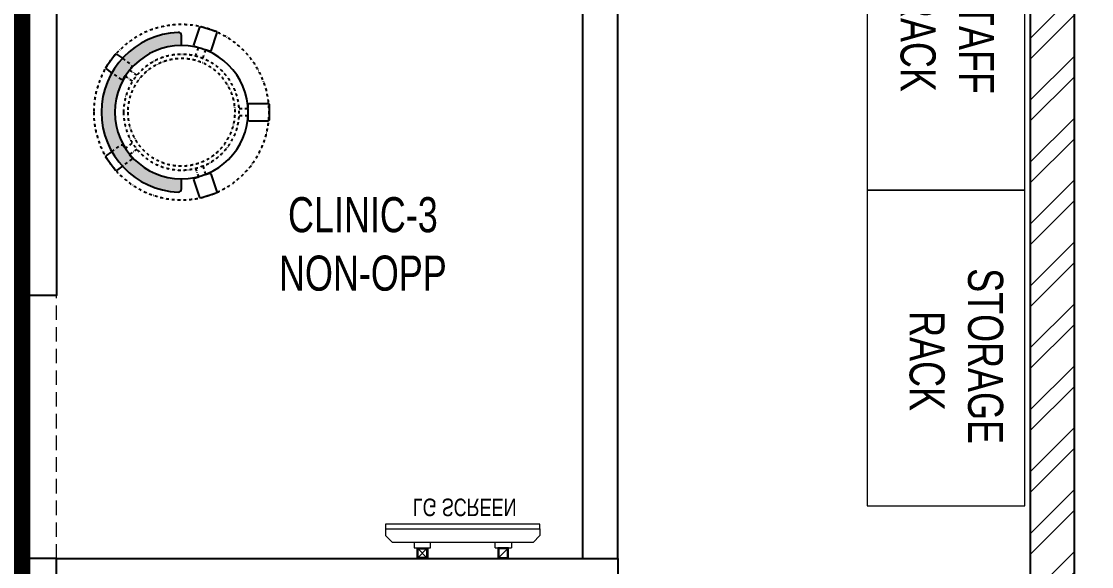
# Model space of a CAD drawing. Header units: feet. Extents: x 2845063 to 2853661, y -5473857 to -5445633.
# Drawn here: x 2847784 to 2850835, y -5454595 to -5453040 of the extents above; entities that cross this region are included whole.
import ezdxf

# ---------------------------------------------------------------- set-up
doc = ezdxf.new("R2010")
doc.units = ezdxf.units.FT
doc.header["$LTSCALE"] = 33
doc.header["$MEASUREMENT"] = 0
for name, pattern in [('a_p6_plan_L18$0$HIDDEN', [0.375, 0.25, -0.125]), ('ACAD_ISO03W100', [30, 12, -18]), ('DASHDOT2', [0.5, 0.25, -0.125, 0, -0.125])]:
    doc.linetypes.add(name, pattern=pattern)
doc.layers.add('A-WALL', color=1, linetype='Continuous')
for name, color, linetype, lineweight in [('Floor-Unit', 1, 'Continuous', 13), ('HATCH', 9, 'Continuous', 9), ('LENS-DIM', 252, 'Continuous', 5), ('LENS-FURNITURE', 13, 'Continuous', 9), ('LENS-PARTITION', 21, 'Continuous', 25), ('LENS-TEXT', 31, 'Continuous', 5), ('LENS_CURTAIN', 5, 'a_p6_plan_L18$0$HIDDEN', 9), ('LK-FF&E WALL', 1, 'Continuous', 9), ('LK-IT', 3, 'Continuous', 18), ('LK-TILES FINISH', 251, 'Continuous', 5), ('LN-ELEVATION-1', 81, 'Continuous', 25), ('LN-HATCH', 251, 'Continuous', 0), ('TV', 92, 'Continuous', 18)]:
    doc.layers.add(name, color=color, linetype=linetype, lineweight=lineweight)
doc.styles.add('LK TXT', font='GILC____.TTF', dxfattribs={"height": 100})
doc.styles.get("Standard").update_dxf_attribs({"font": 'GILC____.TTF'})

# ---------------------------------------------------------------- blocks, each defined once
blk = doc.blocks.new('A$C5049e784')
at = {"layer": 'LN-HATCH'}
h = blk.add_hatch(dxfattribs=at)
h.set_pattern_fill('ANSI32', color=256, scale=333, angle=180)
h.set_pattern_definition([(225, (-7166785.009061094, 5286079.143391727), (88.29995930067012, -88.29995930067015), []), (225, (-7166843.875700529, 5286079.143391727), (88.29995930067012, -88.29995930067015), [])])
h.paths.add_polyline_path([(-4839.834667843767, 8599.223253980277), (-5079.767780202441, 8597.881181756966), (-5079.881211658008, 4220.447556996718), (-4839.662434860133, 4220.431769646704)])
h.paths.add_polyline_path([(-5079.918015151285, 3660.449202433229), (-5080.210143737495, -784.5507783675566), (-4814.662434860133, -784.5682303532957), (-4814.662434860133, 3660.431769646705)])
h.paths.add_polyline_path([(-5080.246947317384, -1344.550447345711), (-5080.541179140098, -5821.55305683706), (-4849.662434860133, -5821.568230353296), (-4809.662434860133, -1344.568230353296)])
h.paths.add_polyline_path([(-5080.662434860133, -7666.568230353296), (-4850.662434860133, -7666.568230353296), (-4850.662434860133, -6398.563462235034), (-5080.579099997878, -6398.55312006548)])
h.paths.add_polyline_path([(-4465.662434860132, -6112.568230353296), (-4744.662434860132, -6112.568230353296), (-4744.662434860132, -6398.568230353296), (-4465.662434860132, -6398.568230353296)])
h.paths.add_polyline_path([(641.4772786162792, 11254.10376429464), (516.4772786144167, 11254.10376429464), (516.4772786144167, 9225.431769646704), (436.4772786144166, 9225.431769646704), (436.4772786144166, 8975.431769646704), (501.4772786144167, 8975.431769646704), (501.4772786144167, 4214.431769646703), (436.4772786144166, 4214.431769646703), (436.4772786144166, 3964.431769646704), (506.4772786144167, 3964.431769646704), (506.4772786144167, -890.5682303532957), (451.4772786144167, -890.5682303532957), (451.4772786144167, -1130.568230353296), (511.4772786144166, -1130.568230353296), (511.4772786144166, -6101.568230353296), (451.4772786144167, -6101.568230353296), (451.4772786144167, -6351.568230353296), (597.4303277498111, -6351.568230353296), (691.4772786144167, -6351.568230353296), (691.4772786144167, -6101.568230353296), (641.4772786144167, -6101.568230353296)])
h.paths.add_polyline_path([(-4856.662434860133, 17980.4317696467), (-2268.522721385583, 17980.4317696467), (-2268.522721385583, 17860.4317696467), (-2148.522721385583, 17860.4317696467), (-2148.522721385583, 17980.4317696467), (506.4772786144167, 17980.4317696467), (506.4772786144167, 11254.10376429464), (641.477278615348, 11254.10376429464), (641.4772786144167, 18210.4317696467), (-5080.768199215643, 18210.4317696467), (-5080.946534873918, 9149.222628249787), (-4834.946534873918, 9149.222628249787), (-4834.662434860132, 16257.4317696467), (-2371.662434860132, 16257.4317696467), (-2371.662434860132, 16489.4317696467), (-4856.662434860133, 16489.4317696467)])
at = {"layer": 'A-WALL'}
for p, q in [((516.4772786144167, 11254.10376429464), (516.4772786144167, 9225.431769646704)), ((641.477278615348, 11254.10376429464), (641.4772786144167, -6101.568230353296))]:
    blk.add_line(p, q, dxfattribs=at)
blk = doc.blocks.new('CLINIC SCREEN')
at = {"layer": 'TV'}
for p, q in [((-103.1090284836336, 42.85441964946222), (-127.4114311772946, 18.55201695591665)), ((-127.4114311772946, 42.85441964946222), (-103.1090284836336, 18.55201695591665)), ((102.7052824410566, 42.85441964946222), (127.007685134602, 18.55201695591665))]:
    blk.add_line(p, q, dxfattribs=at)
at = {"layer": 'TV', "ltscale": 12}
for p, q in [((-220.0000000000082, -19.41163062257681), (-200.5883693773149, 0)), ((200.5883693773149, 0), (-200.5883693773149, 0)), ((-138.5315413423604, 0), (-138.5315413423604, 15.514207008644)), ((-138.5315413423604, 15.514207008644), (-91.98892031613741, 15.514207008644)), ((-91.98892031613741, 15.514207008644), (-91.98892031613741, 0)), ((91.98892031610741, 15.514207008644), (91.98892031610741, 0)), ((91.98892031610741, 15.514207008644), (138.5315413423595, 15.514207008644)), ((138.5315413423595, 0), (138.5315413423595, 15.514207008644)), ((219.9999999999918, -19.41163062257681), (200.5883693773149, 0)), ((-220.0000000000082, -38.82326124538668), (-220.0000000000082, -19.41163062257681)), ((219.9999999999918, -38.82326124538668), (219.9999999999918, -19.41163062257681))]:
    blk.add_line(p, q, dxfattribs=at)
at = {"layer": 'TV'}
for points in [[(-130.4492315140169, 15.51421661919448), (-100.0712281470269, 15.51421661919448), (-100.0712281470269, 45.89221998606814), (-130.4492315140169, 45.89221998606814)], [(-127.4114311772946, 18.55201695591665), (-103.1090284836336, 18.55201695591665), (-103.1090284836336, 42.85441964946222), (-127.4114311772946, 42.85441964946222)], [(130.0454854713243, 15.51421661919448), (99.66748210433435, 15.51421661919448), (99.66748210433435, 45.89221998606814), (130.0454854713243, 45.89221998606814)], [(127.007685134602, 18.55201695591665), (102.7052824410566, 18.55201695591665), (102.7052824410566, 42.85441964946222), (127.007685134602, 42.85441964946222)]]:
    blk.add_lwpolyline(points, close=True, dxfattribs=at)
at = {"layer": 'TV', "ltscale": 12}
blk.add_lwpolyline([(-220.0000000000082, -51.71278328332107), (-220.0000000000082, -38.82326124538668), (219.9999999999918, -38.82326124538668), (219.9999999999918, -51.71278328332107)], close=True, dxfattribs=at)
at = {"layer": 'Floor-Unit', "color": 0, "ltscale": 2, "insert": (5.199680584678389, -100.4085774972336), "char_height": 50, "attachment_point": 5}
blk.add_mtext_dynamic_manual_height_columns('LG SCREEN', width=466.4796511627907, gutter_width=12.5, heights=[0], dxfattribs=at)
blk = doc.blocks.new('DR STOOL')
at = {"layer": 'HATCH'}
h = blk.add_hatch(dxfattribs=at)
h.set_pattern_fill('ANSI36', color=250, angle=-90.00000000000001)
h.set_pattern_definition([(315, (-227.8099174643867, 917.3997257252777), (6.173926083235043, -1.683798022700468), [7.9375, -1.587499999999999, 0, -1.587499999999999])])
edge = h.paths.add_edge_path()
edge.add_line((-190.0000000041909, 4.511094e-10), (-218.6899174675346, 4.511094e-10))
edge.add_arc((-218.6899174670689, 9.120000000388245), 9.119999999940092, 177.6119845363388, 269.9999999996136, ccw=False)
edge.add_arc((-1.8626451e-09, 3.565219e-10), 228.000000002257, 2.3880154632688004, 177.6119845367313, ccw=False)
edge.add_arc((218.6899174633436, 9.120000000497384), 9.120000000051716, -90.00000000034493, 2.3880154629299, ccw=False)
edge.add_line((218.6899174633436, 4.511094e-10), (190, 4.511094e-10))
edge.add_arc((-1.8626451e-09, 4.511094e-10), 190.000000001979, -1.27e-14, 180)
at = {"layer": 'LN-ELEVATION-1', "color": 1, "ltscale": 100}
for p, q in [((-128.6221585394814, 215.4841044476634), (-165.2704676063731, 189.0243927398114)), ((-124.7228340068832, 214.8545704018979), (-128.6221585394814, 215.4841044476634)), ((-112.6981821293011, 198.1996966340157), (-124.7228340068832, 214.8545704018979)), ((124.7553772013634, 214.9803744515593), (112.5488144652918, 198.2845540212292)), ((128.7014972954057, 215.5933048763618), (124.7553772013634, 214.9803744515593)), ((128.7014972954057, 215.5933048763618), (124.7553772013634, 214.9803744515593)), ((165.1911288509145, 188.915192311113), (128.7014972954057, 215.5933048763618)), ((165.1911288509145, 188.915192311113), (128.7014972954057, 215.5933048763618)), ((-165.2704676063731, 189.0243927398114), (-165.9069543029182, 185.0820035930228)), ((-165.9069543029182, 185.0820035930228), (-153.8003208162263, 168.3135803133482)), ((153.6734594982117, 168.4294150282658), (165.7973639420234, 185.0121775862135)), ((165.7973639420234, 185.0121775862135), (165.1911288509145, 188.915192311113)), ((165.7973639420234, 185.0121775862135), (165.1911288509145, 188.915192311113)), ((-242.9550312487409, -52.24013893969095), (-244.7482102331705, -55.75945052818861)), ((-244.7482102331705, -55.75945052818861), (-230.7800458371639, -98.74904560100549)), ((-191.2928382232785, -35.45407700946089), (-242.9550312487409, -52.24013893969095)), ((-187.9259491492994, -37.1695928365807), (-191.2928382232785, -35.45407700946089)), ((-184.1424400564283, -48.81403796559607), (-187.9259491492994, -37.1695928365807)), ((188.0651108901948, -36.96233201187715), (184.0504167033359, -49.19388854173303)), ((191.3981811110861, -35.27656588272658), (188.0651108901948, -36.96233201187715)), ((243.0100176925771, -52.21682526778022), (191.3981811110861, -35.27656588272658)), ((230.715890809428, -98.7280946081737), (244.8123673382215, -55.78040257930116)), ((244.8123673382215, -55.78040257930116), (243.0100176925771, -52.21682526778022)), ((-227.2218665438704, -100.5620286722478), (-175.5596735184081, -83.7759667420105)), ((-173.8639617776498, -80.4479453730819), (-177.8421125086024, -68.2044548037811)), ((-175.5596735184081, -83.7759667420105), (-173.8639617776498, -80.4479453730819)), ((177.6922140880488, -68.56540505095472), (173.8739495249465, -80.1985000452405)), ((173.8739495249465, -80.1985000452405), (175.5794035866856, -83.5704969359358)), ((175.5794035866856, -83.5704969359358), (227.1912401677109, -100.5107563209894)), ((-230.7800458371639, -98.74904560100549), (-227.2218665438704, -100.5620286722478)), ((227.1912401677109, -100.5107563209894), (230.715890809428, -98.7280946081737)), ((-22.72193054761737, -190.2142363802995), (-25.39390889601782, -192.886214728569)), ((-25.39390889601782, -192.886214728569), (-25.39390889601782, -247.2070584567482)), ((-10.47823652112856, -190.2142363802995), (-22.72193054761737, -190.2142363802995)), ((22.78362171910703, -190.2142363802995), (9.910054048988968, -190.2142363802995)), ((25.42475448176265, -192.8553691428751), (22.78362171910703, -190.2142363802995)), ((25.42475448176265, -247.1762128710543), (25.42475448176265, -192.8553691428751)), ((-25.39390889601782, -247.2070584567482), (-22.60096735274419, -250)), ((-22.60096735274419, -250), (22.60096735274419, -250)), ((22.60096735274419, -250), (25.42475448176265, -247.1762128710543))]:
    blk.add_line(p, q, dxfattribs=at)
at = {"layer": 'LN-ELEVATION-1', "linetype": 'DASHDOT2'}
for p, q in [((-92.92521573789418, 170.8129362839827), (-112.6981821293011, 198.1996966340157)), ((112.5488144652918, 198.2845540212292), (92.69529851106927, 171.1294289919315)), ((-153.8003208162263, 168.3135803133482), (-134.1093360339291, 141.0403694751003)), ((-103.4542870586738, 159.9154408004979), (-93.52748446213081, 167.0824927485227)), ((-88.15393704269081, 139.4771787207864), (-103.4542870586738, 159.9154408004979)), ((-93.52748446213081, 167.0824927485227), (-92.92521573789418, 170.8129362839827)), ((103.6608748426661, 159.8406005539291), (88.19885099539533, 139.4487815762331)), ((92.69529851106927, 171.1294289919315), (93.26858203159645, 167.4385604566923)), ((93.26858203159645, 167.4385604566923), (103.6608748426661, 159.8406005539291)), ((133.7372852512635, 141.1612321265929), (153.6734594982117, 168.4294150282658)), ((-134.1093360339291, 141.0403694751003), (-130.4219571123831, 140.4450534014686)), ((-130.4219571123831, 140.4450534014686), (-119.9844727469608, 147.9808124662595)), ((-119.9844727469608, 147.9808124662595), (-105.3687285655178, 126.9741353208374)), ((105.4096150295809, 126.94019481352), (120.1194891873747, 147.8074627162714)), ((120.1194891873747, 147.8074627162714), (130.0033113472163, 140.5812532722048)), ((130.0033113472163, 140.5812532722048), (133.7372852512635, 141.1612321265929)), ((-159.954806596972, -40.49024384317454), (-184.1424400564283, -48.81403796559607)), ((-177.8421125086024, -68.2044548037811), (-153.4148110738024, -60.73628028803068)), ((184.0504167033359, -49.19388854173303), (159.8786162491887, -40.79004861696012)), ((153.3006618716754, -61.02382378749462), (177.6922140880488, -68.56540505095472)), ((-10.92024635523557, -164.6382343793375), (-10.47823652112856, -190.2142363802995)), ((9.910054048988968, -190.2142363802995), (10.35584833659231, -164.674698740353))]:
    blk.add_line(p, q, dxfattribs=at)
at = {"layer": 'LN-ELEVATION-1', "color": 1, "ltscale": 100}
blk.add_lwpolyline([(-190.0000000023283, 0), (-218.6899174656719, 0, -0.4264743413925903), (-227.8019973598421, 9.5, -0.959166304662544), (227.8019973593764, 9.5, -0.4264743413925903), (218.6899174647406, 0), (190.0000000013969, 0)], format="xyb", dxfattribs=at)
at = {"layer": 'LN-ELEVATION-1', "linetype": 'DASHDOT2'}
for radius in [250, 165, 153]:
    blk.add_circle((0, 0), radius, dxfattribs=at)
at = {"layer": 'LN-ELEVATION-1', "color": 1, "ltscale": 100}
blk.add_circle((0, 0), 190, dxfattribs=at)

msp = doc.modelspace()

# ---------------------------------------------------------------- linework, layer by layer
at = {"layer": 'LENS-PARTITION'}
for points in [[(2847784.288045306, -5452071.358527996), (2847884.288045306, -5452071.358527996), (2847884.288045306, -5453821.498241471), (2847784.288045306, -5453821.498241471)], [(2849484.288045306, -5452171.358527996), (2849384.288045306, -5452171.358527996), (2849384.288045306, -5454571.49824147), (2849484.288045306, -5454571.49824147)], [(2847784.288045306, -5455021.498241471), (2847884.288045306, -5455021.498241471), (2847884.288045306, -5454571.49824147), (2847784.288045306, -5454571.49824147)], [(2847884.288045306, -5454571.49824147), (2849484.288045306, -5454571.498241466), (2849484.288045306, -5454671.498241466), (2847884.288045306, -5454671.498241471)]]:
    msp.add_lwpolyline(points, close=True, dxfattribs=at)
at = {"layer": 'LENS_CURTAIN', "ltscale": 5}
msp.add_lwpolyline([(2847884.288045306, -5453821.498241471), (2847784.288045306, -5453821.498241471), (2847784.288045306, -5454571.49824147), (2847884.288045306, -5454571.49824147)], close=True, dxfattribs=at)
at = {"layer": 'LK-FF&E WALL'}
for points in [[(2850195.427758781, -5452621.358527996), (2850195.427758781, -5453521.358527996), (2850645.427758781, -5453521.358527996), (2850645.427758781, -5452621.358527996)], [(2850645.427758781, -5454421.358527995), (2850645.427758781, -5453521.358527996), (2850195.427758781, -5453521.358527996), (2850195.427758781, -5454421.358527995)]]:
    msp.add_lwpolyline(points, close=True, dxfattribs=at)
at = {"layer": 'LK-TILES FINISH', "color": 212, "linetype": 'ACAD_ISO03W100', "ltscale": 0.05, "const_width": 50}
msp.add_lwpolyline([(2847784.288045306, -5452671.498241406), (2847784.288045306, -5456321.498241472), (2846984.288045307, -5456321.498241472), (2846984.288046734, -5452671.498241458)], dxfattribs=at)

# ---------------------------------------------------------------- block references
at = {"layer": 'LENS-DIM', "color": 2}
msp.add_blockref('A$C5049e784', (2850143.950480166, -5463843.102005764), dxfattribs=at)
at = {"layer": 'LENS-FURNITURE', "xscale": -1, "rotation": 90}
msp.add_blockref('DR STOOL', (2848240.477749534, -5453298.637687554), dxfattribs=at)
at = {"layer": 'LK-IT', "xscale": -1, "rotation": 180}
msp.add_blockref('CLINIC SCREEN', (2849042.759310706, -5454525.606021482), dxfattribs=at)

# ---------------------------------------------------------------- texts
at = {"layer": 'LENS-TEXT', "color": 0, "linetype": 'Continuous', "ltscale": 3, "char_height": 100, "attachment_point": 5, "rotation": 269.99999999999994, "style": 'LK TXT'}
for s, width, insert in [('STAFF\\P RACK', 783.9636358173434, (2850423.437605543, -5453083.926646329)), ('STORAGE \\P RACK', 1099.486866972408, (2850449.216324467, -5453994.121631935))]:
    msp.add_mtext_dynamic_manual_height_columns(s, width=width, gutter_width=0.9999999999999992, heights=[0], dxfattribs=dict(at, insert=insert))
at = {"layer": 'LENS-TEXT', "color": 0, "linetype": 'Continuous', "ltscale": 3, "insert": (2848757.868383246, -5453674.866375002), "char_height": 100, "attachment_point": 5, "style": 'LK TXT'}
msp.add_mtext_dynamic_manual_height_columns('CLINIC-3\\P\\pt1000;NON-OPP', width=396.4215116279069, gutter_width=0.9999999999999992, heights=[0], dxfattribs=at)

doc.saveas('drawing.dxf')
